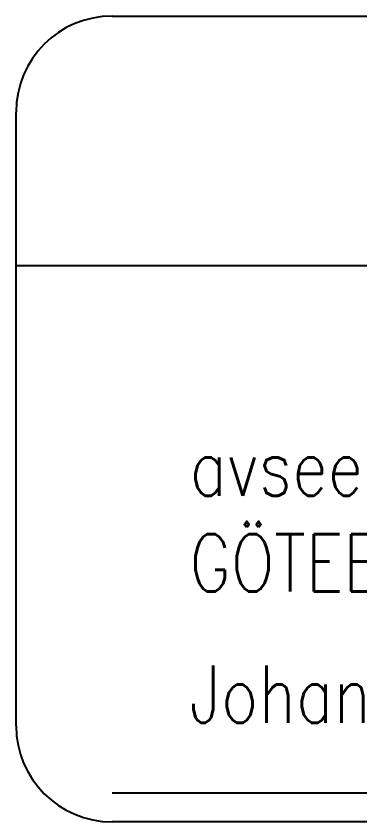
# Model space of a CAD drawing. Header units: metres. Extents: x 148128 to 148845, y 6395399 to 6395651.
# Drawn here: x 148820.13 to 148824.78, y 6395584.88 to 6395595.8 of the extents above; entities that cross this region are included whole.
import ezdxf

# ---------------------------------------------------------------- set-up
doc = ezdxf.new("R2010")
doc.units = ezdxf.units.M
doc.layers.add('M-FÖRKLARINGAR', color=3, linetype='Continuous')
doc.styles.add('SIMPLEX8', font='simplex.shx', dxfattribs={"width": 0.8})

msp = doc.modelspace()

# ---------------------------------------------------------------- linework, layer by layer
at = {"layer": 'M-FÖRKLARINGAR', "color": 1}
for p, q in [((148821.425, 6395595.796), (148836.245, 6395595.796)), ((148820.125, 6395586.176), (148820.125, 6395594.496)), ((148820.125, 6395592.416), (148837.545, 6395592.416)), ((148836.245, 6395585.266), (148821.425, 6395585.266)), ((148836.245, 6395584.876), (148821.425, 6395584.876))]:
    msp.add_line(p, q, dxfattribs=at)
for centre, start, end in [((148821.425, 6395594.496), 90, 180), ((148821.425, 6395586.176), 180, 270)]:
    msp.add_arc(centre, 1.3, start, end, dxfattribs=at)

# ---------------------------------------------------------------- texts
at = {"layer": 'M-FÖRKLARINGAR', "char_height": 0.78, "width": 15.84012, "attachment_point": 1, "style": 'SIMPLEX8'}
for s, insert in [('avseende trafikanordningar GÖTEBORG 2011-11-04', (148822.475, 6395590.076)), ('Johanna Pellny', (148822.475, 6395586.996))]:
    msp.add_mtext(s, dxfattribs=dict(at, insert=insert))

doc.saveas('drawing.dxf')
